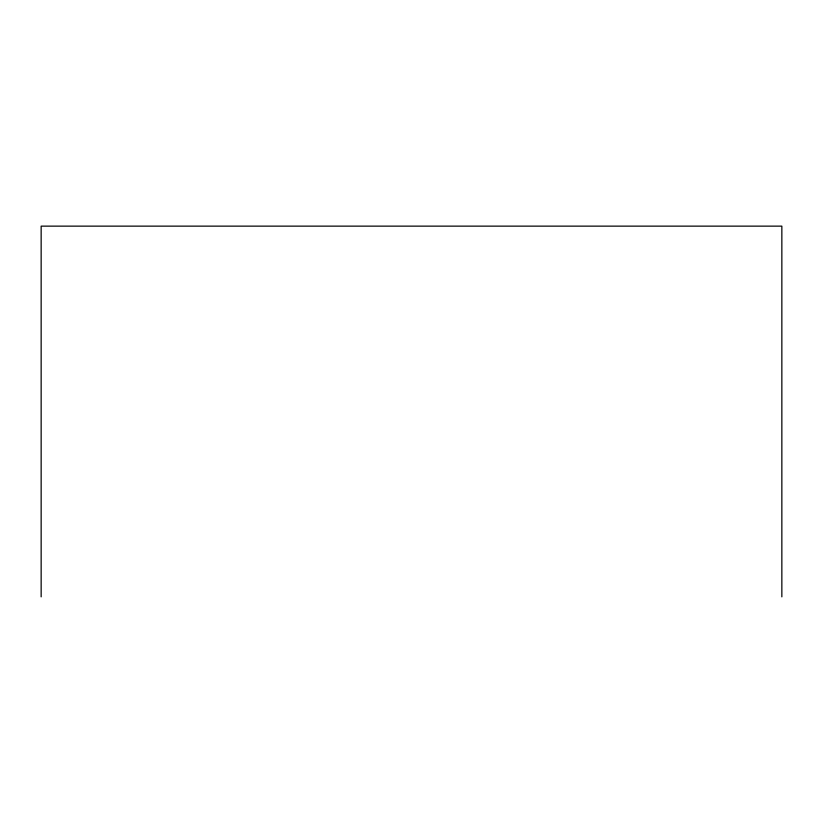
<?xml version="1.0" encoding="UTF-8"?>
<svg xmlns="http://www.w3.org/2000/svg" width="823" height="823" viewBox="0 0 823 823"><rect width="100%" height="100%" fill="white"/><g stroke="black" fill="none" stroke-linecap="round" stroke-linejoin="round"><path stroke-width="1.23" d="M781.85 596.86L781.85 226.14L41.15 226.14L41.15 596.86"/></g></svg>
